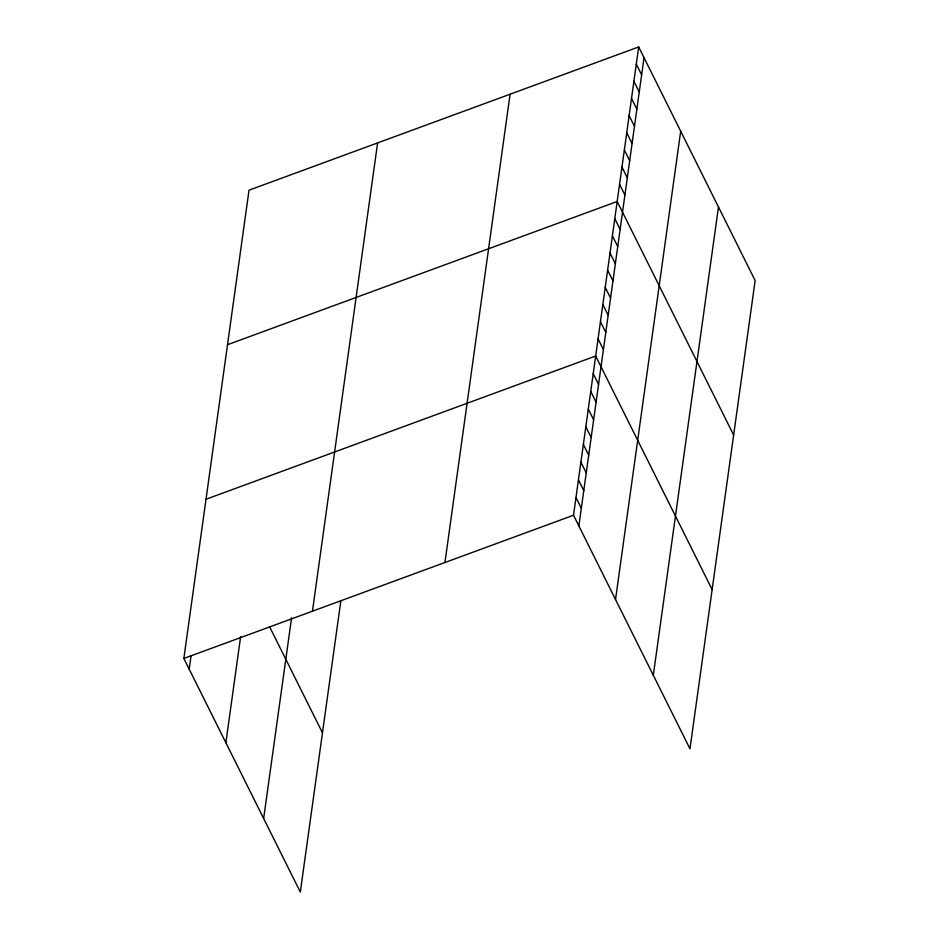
<?xml version="1.0" encoding="UTF-8"?>
<svg xmlns="http://www.w3.org/2000/svg" width="939" height="939" viewBox="0 0 939 939"><rect width="100%" height="100%" fill="white"/><g stroke="black" fill="none" stroke-linecap="round" stroke-linejoin="round"><path stroke-width="1.41" d="M340.798 601.195L300.316 892.05L183.856 658.462L249.023 190.183L638.684 46.95L755.144 280.538L689.977 748.817L573.518 515.241L638.684 46.95M189.208 669.178L191.098 655.575M225.876 742.726L240.642 636.583M263.648 818.503L291.583 617.792M312.452 611.207L377.607 142.916M444.933 562.508L510.088 94.217M578.858 525.957L644.025 57.666M615.526 599.505L680.693 131.214M653.309 675.27L718.476 206.991M227.52 344.719L617.181 201.486L733.641 435.062M206.017 499.255L595.666 356.022L712.126 589.598M183.856 658.462L573.518 515.241M636.29 64.122L641.63 74.838M633.895 81.294L639.248 92.01M631.513 98.466L636.853 109.182M629.118 115.638L634.471 126.342M626.736 132.798L632.076 143.514M624.341 149.97L629.682 160.686M621.958 167.142L627.299 177.858M619.564 184.314L624.904 195.03M614.787 218.658L620.127 229.374M612.392 235.83L617.745 246.546M610.01 253.002L615.35 263.718M607.615 270.174L612.956 280.878M605.232 287.334L610.573 298.05M602.838 304.506L608.179 315.222M600.455 321.678L605.796 332.394M598.061 338.85L603.401 349.566M593.213 373.71L598.554 384.427M590.748 391.399L596.089 402.115M588.284 409.099L593.624 419.803M585.83 426.787L591.171 437.504M583.365 444.476L588.706 455.192M580.901 462.164L586.241 472.88M578.436 479.852L583.776 490.569M575.983 497.553L581.323 508.269M269.528 626.618L322.476 732.831"/></g></svg>
